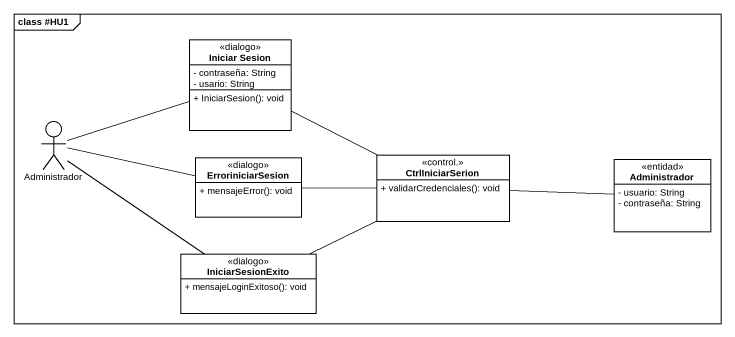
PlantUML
@startuml
mainframe class #HU1
allowmixing
hide circle
hide empty members
skinparam classAttributeIconSize 0
class "Iniciar Sesion" as Iniciar_Sesion <<dialogo>> {
  - contraseña: String
  - usario: String
  + IniciarSesion(): void
}
actor Administrador
class ErroriniciarSesion <<dialogo>> {
  + mensajeError(): void
}
class CtrlIniciarSerion <<control.>> {
  + validarCredenciales(): void
}
class "Administrador" as Administrador_2 <<entidad>> {
  - usuario: String
  - contraseña: String
}
class IniciarSesionExito <<dialogo>> {
  + mensajeLoginExitoso(): void
}
Iniciar_Sesion -right- CtrlIniciarSerion
Administrador -right- Iniciar_Sesion
ErroriniciarSesion -left- Administrador
CtrlIniciarSerion -left- ErroriniciarSesion
CtrlIniciarSerion -right- Administrador_2
CtrlIniciarSerion -left- IniciarSesionExito
IniciarSesionExito -up- Administrador
@enduml
